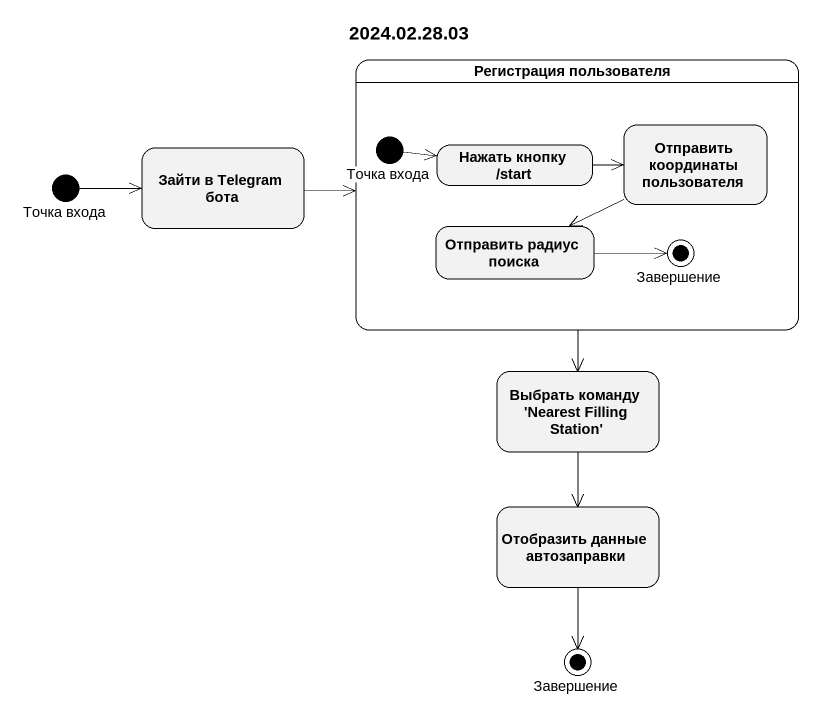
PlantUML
@startuml
title 2024.02.28.03
hide empty description
state "Регистрация пользователя" as Регистрация_пользователя {
  state "Точка входа" as Точка_входа <<start>>
  state "Нажать кнопку /start" as Нажать_кнопку_start
  state "Отправить координаты пользователя" as Отправить_координаты
  state "Отправить радиус поиска" as Отправить_радиус_поиска
  state Завершение <<end>>
}
state "Зайти в Telegram бота" as Зайти_в_Telegram_бота
state "Точка входа" as Точка_входа_2 <<start>>
state "Выбрать команду 'Nearest Filling Station'" as Выбрать_команду_Nearest
state "Отобразить данные автозаправки" as Отобразить_данные
state "Завершение" as Завершение_2 <<end>>
Регистрация_пользователя --> Выбрать_команду_Nearest
Зайти_в_Telegram_бота -right-> Регистрация_пользователя
Точка_входа -right-> Нажать_кнопку_start
Нажать_кнопку_start -right-> Отправить_координаты
Отправить_координаты -left-> Отправить_радиус_поиска
Точка_входа_2 -right-> Зайти_в_Telegram_бота
Отправить_радиус_поиска -right-> Завершение
Выбрать_команду_Nearest --> Отобразить_данные
Отобразить_данные --> Завершение_2
@enduml
